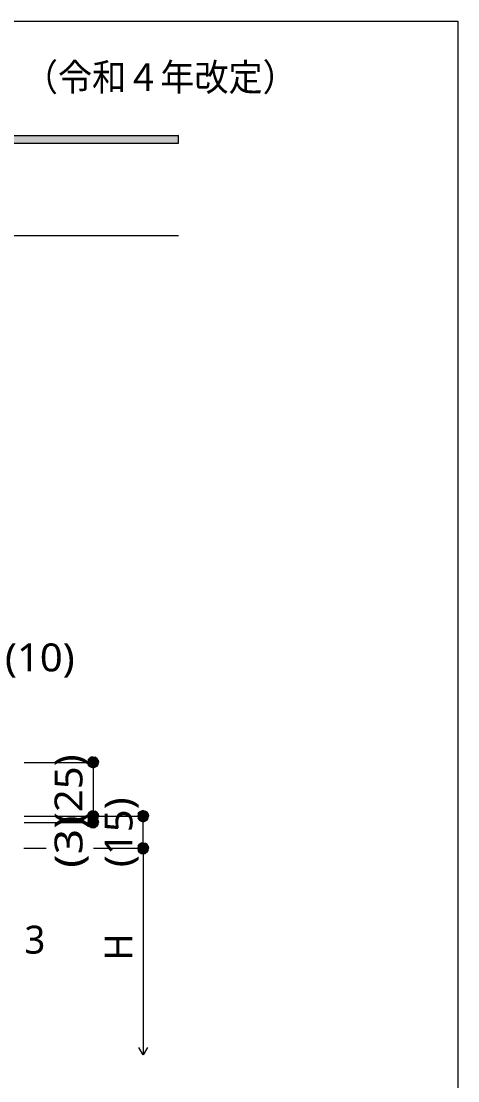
# Model space of a CAD drawing. Header units: millimetres. Extents: x 0 to 420, y 0 to 297.
# Drawn here: x 379.5 to 420.2, y 198.3 to 297 of the extents above; entities that cross this region are included whole.
import ezdxf
from ezdxf.enums import TextEntityAlignment as Align

# ---------------------------------------------------------------- set-up
doc = ezdxf.new("R2010")
doc.units = ezdxf.units.MM
doc.styles.add('kst32b', font='NotoSansJP-Variable.ttf')

msp = doc.modelspace()

# ---------------------------------------------------------------- hatches: boundary and pattern name
h = msp.add_hatch(color=7)
h.paths.add_polyline_path([(394.166, 285.623), (394.166, 286.321), (26.183, 285.623), (394.166, 285.623)])
h.paths.add_polyline_path([(394.166, 286.321), (26.183, 285.623), (26.183, 286.321), (394.166, 286.321)])
h = msp.add_hatch(color=7)
h.paths.add_polyline_path([(386.016, 228.452), (385.847, 228.325), (386.207, 227.986), (386.016, 228.452)])
h.paths.add_polyline_path([(385.847, 228.325), (386.207, 227.986), (385.741, 228.177), (385.847, 228.325)])
h.paths.add_polyline_path([(386.207, 227.986), (385.741, 228.177), (385.699, 227.986), (386.207, 227.986)])
h = msp.add_hatch(color=7)
h.paths.add_polyline_path([(385.699, 227.986), (385.741, 227.796), (386.207, 227.986), (385.699, 227.986)])
h.paths.add_polyline_path([(385.741, 227.796), (386.207, 227.986), (385.847, 227.626), (385.741, 227.796)])
h.paths.add_polyline_path([(386.207, 227.986), (385.847, 227.626), (386.016, 227.521), (386.207, 227.986)])
h = msp.add_hatch(color=7)
h.paths.add_polyline_path([(386.567, 228.325), (386.398, 228.452), (386.207, 227.986), (386.567, 228.325)])
h.paths.add_polyline_path([(386.398, 228.452), (386.207, 227.986), (386.207, 228.473), (386.398, 228.452)])
h.paths.add_polyline_path([(386.207, 227.986), (386.207, 228.473), (386.016, 228.452), (386.207, 227.986)])
for points in [[(386.016, 227.521), (386.207, 227.478), (386.207, 227.986), (386.016, 227.521)], [(386.016, 222.525), (386.207, 222.483), (386.207, 222.991), (386.016, 222.525)], [(390.673, 222.504), (390.864, 222.462), (390.864, 222.991), (390.673, 222.504)], [(386.016, 221.911), (386.207, 221.89), (386.207, 222.377), (386.016, 221.911)], [(390.673, 219.498), (390.864, 219.477), (390.864, 219.985), (390.673, 219.498)]]:
    msp.add_hatch(color=7).paths.add_polyline_path(points)
h = msp.add_hatch(color=7)
h.paths.add_polyline_path([(386.673, 227.796), (386.715, 227.986), (386.207, 227.986), (386.673, 227.796)])
h.paths.add_polyline_path([(386.715, 227.986), (386.207, 227.986), (386.673, 228.177), (386.715, 227.986)])
h.paths.add_polyline_path([(386.207, 227.986), (386.673, 228.177), (386.567, 228.325), (386.207, 227.986)])
h = msp.add_hatch(color=7)
h.paths.add_polyline_path([(386.207, 227.478), (386.398, 227.521), (386.207, 227.986), (386.207, 227.478)])
h.paths.add_polyline_path([(386.398, 227.521), (386.207, 227.986), (386.567, 227.626), (386.398, 227.521)])
h.paths.add_polyline_path([(386.207, 227.986), (386.567, 227.626), (386.673, 227.796), (386.207, 227.986)])
h = msp.add_hatch(color=7)
h.paths.add_polyline_path([(386.016, 223.435), (385.847, 223.329), (386.207, 222.991), (386.016, 223.435)])
h.paths.add_polyline_path([(385.847, 223.329), (386.207, 222.991), (385.741, 223.181), (385.847, 223.329)])
h.paths.add_polyline_path([(386.207, 222.991), (385.741, 223.181), (385.699, 222.991), (386.207, 222.991)])
h = msp.add_hatch(color=7)
h.paths.add_polyline_path([(385.699, 222.991), (385.741, 222.8), (386.207, 222.991), (385.699, 222.991)])
h.paths.add_polyline_path([(385.741, 222.8), (386.207, 222.991), (385.847, 222.631), (385.741, 222.8)])
h.paths.add_polyline_path([(386.207, 222.991), (385.847, 222.631), (386.016, 222.525), (386.207, 222.991)])
h = msp.add_hatch(color=7)
h.paths.add_polyline_path([(386.567, 223.329), (386.398, 223.435), (386.207, 222.991), (386.567, 223.329)])
h.paths.add_polyline_path([(386.398, 223.435), (386.207, 222.991), (386.207, 223.478), (386.398, 223.435)])
h.paths.add_polyline_path([(386.207, 222.991), (386.207, 223.478), (386.016, 223.435), (386.207, 222.991)])
h = msp.add_hatch(color=7)
h.paths.add_polyline_path([(386.673, 222.8), (386.715, 222.991), (386.207, 222.991), (386.673, 222.8)])
h.paths.add_polyline_path([(386.715, 222.991), (386.207, 222.991), (386.673, 223.181), (386.715, 222.991)])
h.paths.add_polyline_path([(386.207, 222.991), (386.673, 223.181), (386.567, 223.329), (386.207, 222.991)])
h = msp.add_hatch(color=7)
h.paths.add_polyline_path([(386.207, 222.483), (386.398, 222.525), (386.207, 222.991), (386.207, 222.483)])
h.paths.add_polyline_path([(386.398, 222.525), (386.207, 222.991), (386.567, 222.631), (386.398, 222.525)])
h.paths.add_polyline_path([(386.207, 222.991), (386.567, 222.631), (386.673, 222.8), (386.207, 222.991)])
h = msp.add_hatch(color=7)
h.paths.add_polyline_path([(390.673, 223.456), (390.504, 223.351), (390.864, 222.991), (390.673, 223.456)])
h.paths.add_polyline_path([(390.504, 223.351), (390.864, 222.991), (390.398, 223.181), (390.504, 223.351)])
h.paths.add_polyline_path([(390.864, 222.991), (390.398, 223.181), (390.356, 222.991), (390.864, 222.991)])
h = msp.add_hatch(color=7)
h.paths.add_polyline_path([(390.356, 222.991), (390.398, 222.779), (390.864, 222.991), (390.356, 222.991)])
h.paths.add_polyline_path([(390.398, 222.779), (390.864, 222.991), (390.504, 222.61), (390.398, 222.779)])
h.paths.add_polyline_path([(390.864, 222.991), (390.504, 222.61), (390.673, 222.504), (390.864, 222.991)])
h = msp.add_hatch(color=7)
h.paths.add_polyline_path([(391.223, 223.351), (391.054, 223.456), (390.864, 222.991), (391.223, 223.351)])
h.paths.add_polyline_path([(391.054, 223.456), (390.864, 222.991), (390.864, 223.499), (391.054, 223.456)])
h.paths.add_polyline_path([(390.864, 222.991), (390.864, 223.499), (390.673, 223.456), (390.864, 222.991)])
h = msp.add_hatch(color=7)
h.paths.add_polyline_path([(391.329, 222.779), (391.372, 222.991), (390.864, 222.991), (391.329, 222.779)])
h.paths.add_polyline_path([(391.372, 222.991), (390.864, 222.991), (391.329, 223.181), (391.372, 222.991)])
h.paths.add_polyline_path([(390.864, 222.991), (391.329, 223.181), (391.223, 223.351), (390.864, 222.991)])
h = msp.add_hatch(color=7)
h.paths.add_polyline_path([(390.864, 222.462), (391.054, 222.504), (390.864, 222.991), (390.864, 222.462)])
h.paths.add_polyline_path([(391.054, 222.504), (390.864, 222.991), (391.223, 222.61), (391.054, 222.504)])
h.paths.add_polyline_path([(390.864, 222.991), (391.223, 222.61), (391.329, 222.779), (390.864, 222.991)])
h = msp.add_hatch(color=7)
h.paths.add_polyline_path([(386.016, 222.843), (385.847, 222.737), (386.207, 222.377), (386.016, 222.843)])
h.paths.add_polyline_path([(385.847, 222.737), (386.207, 222.377), (385.741, 222.567), (385.847, 222.737)])
h.paths.add_polyline_path([(386.207, 222.377), (385.741, 222.567), (385.699, 222.377), (386.207, 222.377)])
h = msp.add_hatch(color=7)
h.paths.add_polyline_path([(385.699, 222.377), (385.741, 222.187), (386.207, 222.377), (385.699, 222.377)])
h.paths.add_polyline_path([(385.741, 222.187), (386.207, 222.377), (385.847, 222.038), (385.741, 222.187)])
h.paths.add_polyline_path([(386.207, 222.377), (385.847, 222.038), (386.016, 221.911), (386.207, 222.377)])
h = msp.add_hatch(color=7)
h.paths.add_polyline_path([(386.567, 222.737), (386.398, 222.843), (386.207, 222.377), (386.567, 222.737)])
h.paths.add_polyline_path([(386.398, 222.843), (386.207, 222.377), (386.207, 222.885), (386.398, 222.843)])
h.paths.add_polyline_path([(386.207, 222.377), (386.207, 222.885), (386.016, 222.843), (386.207, 222.377)])
h = msp.add_hatch(color=7)
h.paths.add_polyline_path([(386.673, 222.187), (386.715, 222.377), (386.207, 222.377), (386.673, 222.187)])
h.paths.add_polyline_path([(386.715, 222.377), (386.207, 222.377), (386.673, 222.567), (386.715, 222.377)])
h.paths.add_polyline_path([(386.207, 222.377), (386.673, 222.567), (386.567, 222.737), (386.207, 222.377)])
h = msp.add_hatch(color=7)
h.paths.add_polyline_path([(386.207, 221.89), (386.398, 221.911), (386.207, 222.377), (386.207, 221.89)])
h.paths.add_polyline_path([(386.398, 221.911), (386.207, 222.377), (386.567, 222.038), (386.398, 221.911)])
h.paths.add_polyline_path([(386.207, 222.377), (386.567, 222.038), (386.673, 222.187), (386.207, 222.377)])
h = msp.add_hatch(color=7)
h.paths.add_polyline_path([(390.673, 220.451), (390.504, 220.345), (390.864, 219.985), (390.673, 220.451)])
h.paths.add_polyline_path([(390.504, 220.345), (390.864, 219.985), (390.398, 220.176), (390.504, 220.345)])
h.paths.add_polyline_path([(390.864, 219.985), (390.398, 220.176), (390.356, 219.985), (390.864, 219.985)])
h = msp.add_hatch(color=7)
h.paths.add_polyline_path([(390.356, 219.985), (390.398, 219.795), (390.864, 219.985), (390.356, 219.985)])
h.paths.add_polyline_path([(390.398, 219.795), (390.864, 219.985), (390.504, 219.625), (390.398, 219.795)])
h.paths.add_polyline_path([(390.864, 219.985), (390.504, 219.625), (390.673, 219.498), (390.864, 219.985)])
h = msp.add_hatch(color=7)
h.paths.add_polyline_path([(391.223, 220.345), (391.054, 220.451), (390.864, 219.985), (391.223, 220.345)])
h.paths.add_polyline_path([(391.054, 220.451), (390.864, 219.985), (390.864, 220.493), (391.054, 220.451)])
h.paths.add_polyline_path([(390.864, 219.985), (390.864, 220.493), (390.673, 220.451), (390.864, 219.985)])
h = msp.add_hatch(color=7)
h.paths.add_polyline_path([(391.329, 219.795), (391.372, 219.985), (390.864, 219.985), (391.329, 219.795)])
h.paths.add_polyline_path([(391.372, 219.985), (390.864, 219.985), (391.329, 220.176), (391.372, 219.985)])
h.paths.add_polyline_path([(390.864, 219.985), (391.329, 220.176), (391.223, 220.345), (390.864, 219.985)])
h = msp.add_hatch(color=7)
h.paths.add_polyline_path([(390.864, 219.477), (391.054, 219.498), (390.864, 219.985), (390.864, 219.477)])
h.paths.add_polyline_path([(391.054, 219.498), (390.864, 219.985), (391.223, 219.625), (391.054, 219.498)])
h.paths.add_polyline_path([(390.864, 219.985), (391.223, 219.625), (391.329, 219.795), (390.864, 219.985)])

# ---------------------------------------------------------------- linework, layer by layer
at = {"lineweight": 13}
msp.add_lwpolyline([(0.191, 0), (0.191, 296.968), (420.158, 296.968), (420.158, 0)], close=True, dxfattribs=at)
at = {"lineweight": 0}
for points in [[(394.166, 285.623), (394.166, 286.321), (26.183, 285.623)], [(394.166, 286.321), (26.183, 285.623), (26.183, 286.321)], [(386.207, 227.986), (385.741, 228.177), (385.699, 227.986)], [(385.699, 227.986), (385.741, 227.796), (386.207, 227.986)], [(385.847, 228.325), (386.207, 227.986), (385.741, 228.177)], [(385.741, 227.796), (386.207, 227.986), (385.847, 227.626)], [(386.016, 228.452), (385.847, 228.325), (386.207, 227.986)], [(386.207, 227.986), (385.847, 227.626), (386.016, 227.521)], [(386.207, 227.986), (386.207, 228.473), (386.016, 228.452)], [(386.016, 227.521), (386.207, 227.478), (386.207, 227.986)], [(386.398, 228.452), (386.207, 227.986), (386.207, 228.473)], [(386.567, 228.325), (386.398, 228.452), (386.207, 227.986)], [(386.207, 227.986), (386.673, 228.177), (386.567, 228.325)], [(386.715, 227.986), (386.207, 227.986), (386.673, 228.177)], [(386.207, 227.478), (386.398, 227.521), (386.207, 227.986)], [(386.398, 227.521), (386.207, 227.986), (386.567, 227.626)], [(386.207, 227.986), (386.567, 227.626), (386.673, 227.796)], [(386.673, 227.796), (386.715, 227.986), (386.207, 227.986)], [(386.207, 222.991), (385.741, 223.181), (385.699, 222.991)], [(385.699, 222.991), (385.741, 222.8), (386.207, 222.991)], [(385.847, 223.329), (386.207, 222.991), (385.741, 223.181)], [(385.741, 222.8), (386.207, 222.991), (385.847, 222.631)], [(386.016, 223.435), (385.847, 223.329), (386.207, 222.991)], [(386.207, 222.991), (385.847, 222.631), (386.016, 222.525)], [(386.207, 222.991), (386.207, 223.478), (386.016, 223.435)], [(386.016, 222.525), (386.207, 222.483), (386.207, 222.991)], [(386.398, 223.435), (386.207, 222.991), (386.207, 223.478)], [(386.567, 223.329), (386.398, 223.435), (386.207, 222.991)], [(386.207, 222.991), (386.673, 223.181), (386.567, 223.329)], [(386.715, 222.991), (386.207, 222.991), (386.673, 223.181)], [(386.207, 222.483), (386.398, 222.525), (386.207, 222.991)], [(386.398, 222.525), (386.207, 222.991), (386.567, 222.631)], [(386.207, 222.991), (386.567, 222.631), (386.673, 222.8)], [(386.673, 222.8), (386.715, 222.991), (386.207, 222.991)], [(390.864, 222.991), (390.398, 223.181), (390.356, 222.991)], [(390.356, 222.991), (390.398, 222.779), (390.864, 222.991)], [(390.504, 223.351), (390.864, 222.991), (390.398, 223.181)], [(390.398, 222.779), (390.864, 222.991), (390.504, 222.61)], [(390.673, 223.456), (390.504, 223.351), (390.864, 222.991)], [(390.864, 222.991), (390.504, 222.61), (390.673, 222.504)], [(390.864, 222.991), (390.864, 223.499), (390.673, 223.456)], [(390.673, 222.504), (390.864, 222.462), (390.864, 222.991)], [(391.054, 223.456), (390.864, 222.991), (390.864, 223.499)], [(391.223, 223.351), (391.054, 223.456), (390.864, 222.991)], [(390.864, 222.991), (391.329, 223.181), (391.223, 223.351)], [(391.372, 222.991), (390.864, 222.991), (391.329, 223.181)], [(390.864, 222.462), (391.054, 222.504), (390.864, 222.991)], [(391.054, 222.504), (390.864, 222.991), (391.223, 222.61)], [(390.864, 222.991), (391.223, 222.61), (391.329, 222.779)], [(391.329, 222.779), (391.372, 222.991), (390.864, 222.991)], [(386.207, 222.377), (385.741, 222.567), (385.699, 222.377)], [(385.699, 222.377), (385.741, 222.187), (386.207, 222.377)], [(385.847, 222.737), (386.207, 222.377), (385.741, 222.567)], [(385.741, 222.187), (386.207, 222.377), (385.847, 222.038)], [(386.016, 222.843), (385.847, 222.737), (386.207, 222.377)], [(386.207, 222.377), (385.847, 222.038), (386.016, 221.911)], [(386.207, 222.377), (386.207, 222.885), (386.016, 222.843)], [(386.016, 221.911), (386.207, 221.89), (386.207, 222.377)], [(386.398, 222.843), (386.207, 222.377), (386.207, 222.885)], [(386.567, 222.737), (386.398, 222.843), (386.207, 222.377)], [(386.207, 222.377), (386.673, 222.567), (386.567, 222.737)], [(386.715, 222.377), (386.207, 222.377), (386.673, 222.567)], [(386.207, 221.89), (386.398, 221.911), (386.207, 222.377)], [(386.398, 221.911), (386.207, 222.377), (386.567, 222.038)], [(386.207, 222.377), (386.567, 222.038), (386.673, 222.187)], [(386.673, 222.187), (386.715, 222.377), (386.207, 222.377)], [(390.864, 219.985), (390.398, 220.176), (390.356, 219.985)], [(390.356, 219.985), (390.398, 219.795), (390.864, 219.985)], [(390.504, 220.345), (390.864, 219.985), (390.398, 220.176)], [(390.398, 219.795), (390.864, 219.985), (390.504, 219.625)], [(390.673, 220.451), (390.504, 220.345), (390.864, 219.985)], [(390.864, 219.985), (390.504, 219.625), (390.673, 219.498)], [(390.864, 219.985), (390.864, 220.493), (390.673, 220.451)], [(390.673, 219.498), (390.864, 219.477), (390.864, 219.985)], [(391.054, 220.451), (390.864, 219.985), (390.864, 220.493)], [(391.223, 220.345), (391.054, 220.451), (390.864, 219.985)], [(390.864, 219.985), (391.329, 220.176), (391.223, 220.345)], [(391.372, 219.985), (390.864, 219.985), (391.329, 220.176)], [(390.864, 219.477), (391.054, 219.498), (390.864, 219.985)], [(391.054, 219.498), (390.864, 219.985), (391.223, 219.625)], [(390.864, 219.985), (391.223, 219.625), (391.329, 219.795)], [(391.329, 219.795), (391.372, 219.985), (390.864, 219.985)]]:
    msp.add_lwpolyline(points, close=True, dxfattribs=at)
at = {"lineweight": 13}
for points in [[(394.166, 276.987), (26.183, 276.987)], [(379.772, 227.986), (386.207, 227.986)], [(386.207, 227.986), (386.207, 222.991), (386.207, 222.377)], [(379.772, 222.991), (390.864, 222.991)], [(390.864, 219.985), (390.864, 222.991)], [(379.772, 222.377), (386.207, 222.377)], [(379.751, 219.985), (381.847, 219.985)], [(386.228, 219.985), (390.864, 219.985), (390.864, 200.766)], [(391.266, 201.443), (390.864, 200.766), (390.461, 201.443)]]:
    msp.add_lwpolyline(points, dxfattribs=at)

# ---------------------------------------------------------------- texts
at = {"style": 'kst32b'}
for s, height, p, p2 in [('建築工事標準詳細図\u3000（令和４年改定）', 2.54, (348.008, 290.486), (405.158, 290.486)), ('(10)', 2.5989, (377.994, 236.453), (384.492, 236.453)), ('(25)', 2.5989, (385.212, 222.229), (385.212, 228.726)), ('(15)', 2.5989, (389.869, 218.228), (389.869, 224.726)), ('(3)', 2.5989, (385.212, 218.165), (385.212, 223.038))]:
    msp.add_text(s, height=height, dxfattribs=at).set_placement(p, p2, align=Align.FIT)
msp.add_text('3', height=2.599, dxfattribs=at).set_placement((379.815, 210.185))
msp.add_text('H', height=2.599, rotation=90, dxfattribs=at).set_placement((389.869, 209.55))

doc.saveas('drawing.dxf')
